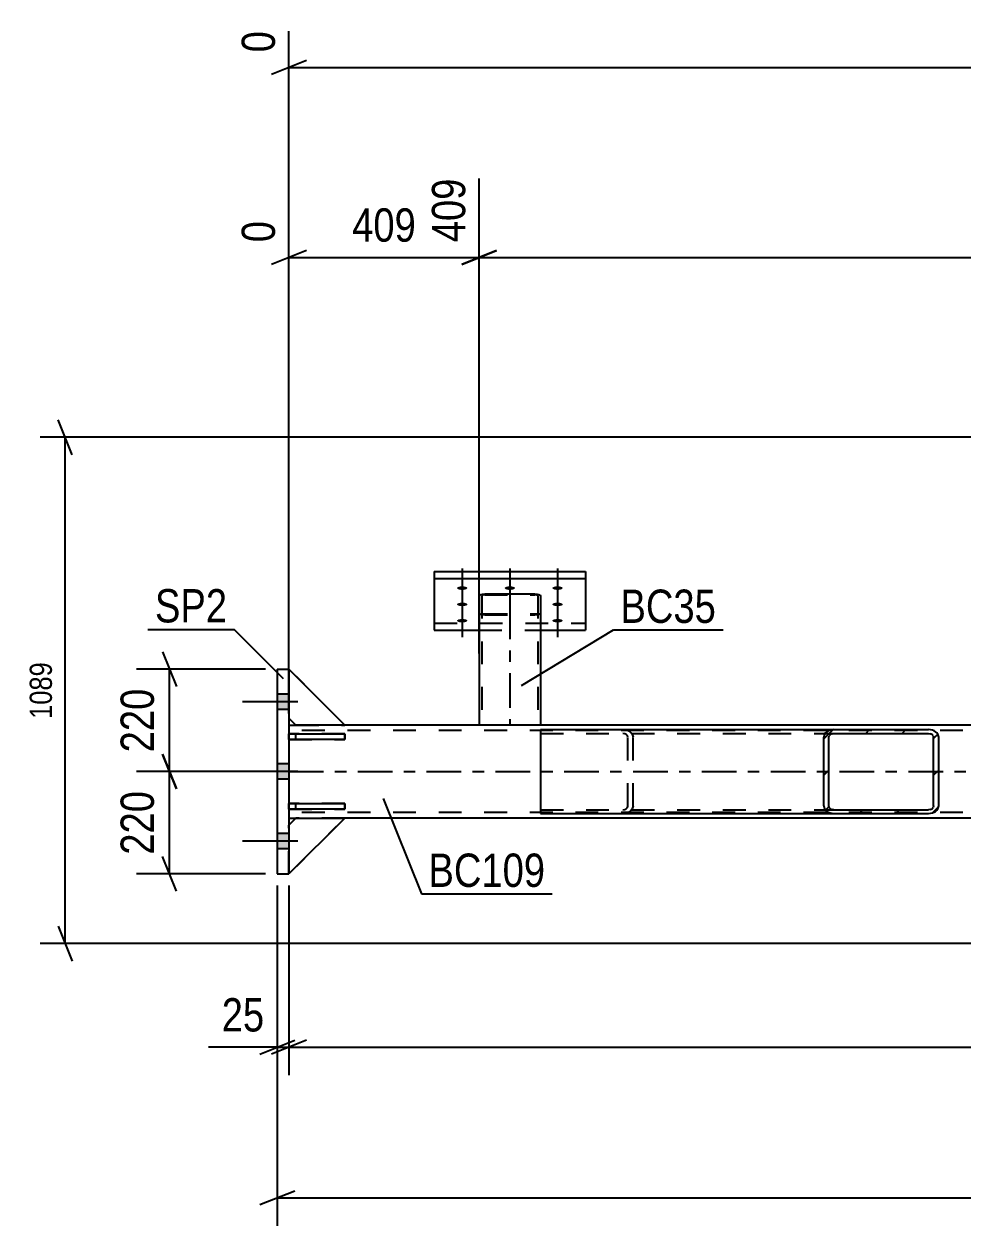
# Model space of a CAD drawing. Header units: millimetres. Extents: x -167 to 1022, y -666 to 175.
# Drawn here: x -62.8 to 18, y -296.3 to -192.9 of the extents above; entities that cross this region are included whole.
import ezdxf

# ---------------------------------------------------------------- set-up
doc = ezdxf.new("R2010")
doc.units = ezdxf.units.MM
doc.linetypes.add('DXK_LINE_DOT2', pattern=[3.9198, 1.9599, -1.9599])
doc.linetypes.add('DXK_LINE_DOT3', pattern=[5.9187, 2.979, -0.9799, 0.9799, -0.9799])
doc.styles.add('Arial Narrow', font='ARIALN.TTF', dxfattribs={"height": 0.2})

# ---------------------------------------------------------------- blocks, each defined once
blk = doc.blocks.new('Part-389677493-41508 - 41460')
at = {"color": 2, "linetype": 'Continuous'}
for p, q in [((-40, -259.97), (-35.2, -259.97)), ((-40, -260.45), (-40, -259.97)), ((-35.2, -259.97), (-35.2, -260.45)), ((-35.2, -260.45), (-40, -260.45))]:
    blk.add_line(p, q, dxfattribs=at)
at = {"color": 7, "linetype": 'DXK_LINE_DOT2'}
blk.add_line((-39.4, -260.45), (-39.4, -259.97), dxfattribs=at)
blk = doc.blocks.new('Part-389677493-41461 - 41460')
at = {"linetype": 'Continuous'}
h = blk.add_hatch(dxfattribs=at)
h.set_pattern_fill('', scale=0.7, style=0, pattern_type=0)
h.set_pattern_definition([(45, (15.3368, -260.765), (-1.57154, 1.57154), [])])
h.paths.add_polyline_path([(15, -260.81), (15.34, -260.76), (15.62, -260.63), (15.81, -260.42), (15.88, -260.17), (15.88, -254.25), (15.81, -254.01), (15.62, -253.8), (15.34, -253.66), (15, -253.61), (6.87, -253.61), (6.54, -253.66), (6.25, -253.8), (6.06, -254.01), (6, -254.25), (6, -260.17), (6.06, -260.42), (6.25, -260.63), (6.54, -260.76), (6.87, -260.81)])
h.paths.add_polyline_path([(6.71, -260.47), (6.56, -260.4), (6.47, -260.3), (6.43, -260.17), (6.43, -254.25), (6.47, -254.13), (6.56, -254.03), (6.71, -253.96), (6.87, -253.93), (15, -253.93), (15.17, -253.96), (15.31, -254.03), (15.41, -254.13), (15.44, -254.25), (15.44, -260.17), (15.41, -260.3), (15.31, -260.4), (15.17, -260.47), (15, -260.49), (6.87, -260.49)])
at = {"color": 2, "linetype": 'Continuous'}
for p, q in [((-18.36, -253.61), (-18.36, -260.81)), ((-18.36, -253.61), (6.87, -253.61)), ((6.06, -254.01), (6, -254.25)), ((6.43, -254.25), (6.47, -254.13)), ((6.87, -253.61), (6.54, -253.66)), ((6.71, -253.96), (6.87, -253.93)), ((6.87, -253.61), (15, -253.61)), ((6.87, -253.93), (15, -253.93)), ((15.34, -253.66), (15, -253.61)), ((15, -253.93), (15.17, -253.96)), ((15.41, -254.13), (15.44, -254.25)), ((15.88, -254.25), (15.81, -254.01)), ((6, -260.17), (6, -254.25)), ((6.43, -260.17), (6.43, -254.25)), ((15.44, -260.17), (15.44, -254.25)), ((15.88, -260.17), (15.88, -254.25)), ((6, -260.17), (6.06, -260.42)), ((6.47, -260.3), (6.43, -260.17)), ((15.44, -260.17), (15.41, -260.3)), ((15.81, -260.42), (15.88, -260.17)), ((-18.36, -260.81), (6.87, -260.81)), ((6.54, -260.76), (6.87, -260.81)), ((6.87, -260.49), (6.71, -260.47)), ((6.87, -260.49), (15, -260.49)), ((6.87, -260.81), (15, -260.81)), ((15.17, -260.47), (15, -260.49)), ((15, -260.81), (15.34, -260.76))]:
    blk.add_line(p, q, dxfattribs=at)
at = {"color": 7, "linetype": 'DXK_LINE_DOT2'}
for p, q in [((-18.36, -253.93), (15, -253.93)), ((-11.29, -253.61), (-10.96, -253.66)), ((-11.12, -253.96), (-11.29, -253.93)), ((-10.85, -254.25), (-10.89, -254.13)), ((-10.48, -254.01), (-10.41, -254.25)), ((6.87, -253.61), (15, -253.61)), ((-10.85, -260.17), (-10.85, -254.25)), ((-10.41, -260.17), (-10.41, -254.25)), ((-10.89, -260.3), (-10.85, -260.17)), ((-10.41, -260.17), (-10.48, -260.42)), ((-18.36, -260.49), (15, -260.49)), ((-11.29, -260.49), (-11.12, -260.47)), ((-10.96, -260.76), (-11.29, -260.81)), ((6.87, -260.81), (15, -260.81))]:
    blk.add_line(p, q, dxfattribs=at)
for centre, radius, start, end in [((-11.23, -254.35), 0.401, 32.4104, 75.4453), ((-11.16, -254.44), 0.802, 32.4104, 75.4453), ((-11.23, -260.08), 0.401, 284.5547, 327.5896), ((-11.16, -259.99), 0.802, 284.5547, 327.5896)]:
    blk.add_arc(centre, radius, start, end, dxfattribs=at)
at = {"color": 2, "linetype": 'Continuous'}
for centre, radius, start, end in [((6.74, -254.44), 0.802, 104.5547, 147.5896), ((6.81, -254.35), 0.401, 104.5547, 147.5896), ((15.07, -254.35), 0.401, 32.4104, 75.4453), ((15.14, -254.44), 0.802, 32.4104, 75.4453), ((6.74, -259.99), 0.802, 212.4104, 255.4453), ((6.81, -260.08), 0.401, 212.4104, 255.4453), ((15.07, -260.08), 0.401, 284.5547, 327.5896), ((15.14, -259.99), 0.802, 284.5547, 327.5896)]:
    blk.add_arc(centre, radius, start, end, dxfattribs=at)
blk = doc.blocks.new('Part-389677493-41493 - 41460')
at = {"color": 2, "linetype": 'Continuous'}
for p, q in [((-41, -248.41), (-40, -248.41)), ((-41, -248.41), (-41, -266.01)), ((-40, -248.41), (-40, -266.01)), ((-41, -266.01), (-40, -266.01))]:
    blk.add_line(p, q, dxfattribs=at)
blk = doc.blocks.new('Part-389677493-41505 - 41460')
at = {"color": 7, "linetype": 'DXK_LINE_DOT2'}
for p, q in [((-35.2, -253.97), (-40, -253.97)), ((-40, -253.97), (-40, -254.45)), ((-39.4, -254.45), (-39.4, -253.97)), ((-35.2, -254.45), (-35.2, -253.97)), ((-40, -254.45), (-35.2, -254.45))]:
    blk.add_line(p, q, dxfattribs=at)
blk = doc.blocks.new('Part-389677493-41506 - 41460')
at = {"color": 7, "linetype": 'DXK_LINE_DOT2'}
for p, q in [((-35.2, -259.97), (-40, -259.97)), ((-40, -259.97), (-40, -260.45)), ((-39.4, -260.45), (-39.4, -259.97)), ((-35.2, -260.45), (-35.2, -259.97)), ((-40, -260.45), (-35.2, -260.45))]:
    blk.add_line(p, q, dxfattribs=at)
blk = doc.blocks.new('Part-389677493-41507 - 41460')
at = {"color": 2, "linetype": 'Continuous'}
for p, q in [((-40, -253.97), (-35.2, -253.97)), ((-40, -254.45), (-40, -253.97)), ((-35.2, -253.97), (-35.2, -254.45)), ((-35.2, -254.45), (-40, -254.45))]:
    blk.add_line(p, q, dxfattribs=at)
at = {"color": 7, "linetype": 'DXK_LINE_DOT2'}
blk.add_line((-39.4, -254.45), (-39.4, -253.97), dxfattribs=at)
blk = doc.blocks.new('Part-389677493-41509 - 41460')
at = {"color": 7, "linetype": 'DXK_LINE_DOT2'}
for p, q in [((-40, -261.81), (-39.4, -261.21)), ((-35.2, -261.21), (-40, -266.01)), ((-39.4, -261.21), (-35.2, -261.21)), ((-40, -266.01), (-40, -261.81))]:
    blk.add_line(p, q, dxfattribs=at)
blk = doc.blocks.new('Part-389677493-41510 - 41460')
at = {"color": 2, "linetype": 'Continuous'}
for p, q in [((-40, -261.81), (-39.4, -261.21)), ((-35.2, -261.21), (-40, -266.01)), ((-39.4, -261.21), (-35.2, -261.21))]:
    blk.add_line(p, q, dxfattribs=at)
at = {"color": 7, "linetype": 'DXK_LINE_DOT2'}
blk.add_line((-40, -266.01), (-40, -261.81), dxfattribs=at)
blk = doc.blocks.new('Part-389677493-41511 - 41460')
at = {"color": 7, "linetype": 'DXK_LINE_DOT2'}
for p, q in [((-40, -261.81), (-39.4, -261.21)), ((-35.2, -261.21), (-40, -266.01)), ((-39.4, -261.21), (-35.2, -261.21)), ((-40, -266.01), (-40, -261.81))]:
    blk.add_line(p, q, dxfattribs=at)
blk = doc.blocks.new('Part-389677493-41512 - 41460')
at = {"color": 7, "linetype": 'DXK_LINE_DOT2'}
for p, q in [((-35.2, -253.21), (-40, -248.41)), ((-40, -248.41), (-40, -252.61)), ((-40, -252.61), (-39.4, -253.21)), ((-39.4, -253.21), (-35.2, -253.21))]:
    blk.add_line(p, q, dxfattribs=at)
blk = doc.blocks.new('Part-389677493-41513 - 41460')
at = {"color": 2, "linetype": 'Continuous'}
for p, q in [((-35.2, -253.21), (-40, -248.41)), ((-40, -252.61), (-39.4, -253.21)), ((-35.2, -253.21), (-39.4, -253.21))]:
    blk.add_line(p, q, dxfattribs=at)
at = {"color": 7, "linetype": 'DXK_LINE_DOT2'}
blk.add_line((-40, -248.41), (-40, -252.61), dxfattribs=at)
blk = doc.blocks.new('Part-389677493-41514 - 41460')
at = {"color": 7, "linetype": 'DXK_LINE_DOT2'}
for p, q in [((-35.2, -253.21), (-40, -248.41)), ((-40, -248.41), (-40, -252.61)), ((-40, -252.61), (-39.4, -253.21)), ((-39.4, -253.21), (-35.2, -253.21))]:
    blk.add_line(p, q, dxfattribs=at)
blk = doc.blocks.new('Part-389677493-41525 - 41460')
at = {"color": 2, "linetype": 'Continuous'}
for p, q in [((-23.64, -242.1), (-23.6, -242.04)), ((-23.64, -242.1), (-23.64, -253.21)), ((-23.6, -242.04), (-23.5, -241.99)), ((-23.5, -241.99), (-23.34, -241.95)), ((-23.34, -241.95), (-23.16, -241.94)), ((-23.16, -241.94), (-18.84, -241.94)), ((-18.84, -241.94), (-18.66, -241.95)), ((-18.66, -241.95), (-18.5, -241.99)), ((-18.5, -241.99), (-18.4, -242.04)), ((-18.4, -242.04), (-18.36, -242.1)), ((-18.36, -242.1), (-18.36, -253.21))]:
    blk.add_line(p, q, dxfattribs=at)
at = {"color": 7, "linetype": 'DXK_LINE_DOT2'}
for p, q in [((-23.38, -242.07), (-23.4, -242.1)), ((-23.4, -242.1), (-23.4, -253.21)), ((-23.33, -242.04), (-23.38, -242.07)), ((-23.25, -242.03), (-23.33, -242.04)), ((-23.16, -242.02), (-23.25, -242.03)), ((-23.16, -242.02), (-18.84, -242.02)), ((-18.75, -242.03), (-18.84, -242.02)), ((-18.67, -242.04), (-18.75, -242.03)), ((-18.62, -242.07), (-18.67, -242.04)), ((-18.6, -242.1), (-18.62, -242.07)), ((-18.6, -242.1), (-18.6, -253.21)), ((-23.6, -243.64), (-23.64, -243.58)), ((-23.5, -243.7), (-23.6, -243.64)), ((-23.34, -243.73), (-23.5, -243.7)), ((-23.4, -243.58), (-23.38, -243.61)), ((-23.38, -243.61), (-23.33, -243.64)), ((-23.16, -243.74), (-23.34, -243.73)), ((-23.33, -243.64), (-23.25, -243.65)), ((-23.25, -243.65), (-23.16, -243.66)), ((-23.16, -243.66), (-18.84, -243.66)), ((-23.16, -243.74), (-18.84, -243.74)), ((-18.84, -243.66), (-18.75, -243.65)), ((-18.66, -243.73), (-18.84, -243.74)), ((-18.75, -243.65), (-18.67, -243.64)), ((-18.67, -243.64), (-18.66, -243.63)), ((-18.66, -243.63), (-18.62, -243.61)), ((-18.5, -243.7), (-18.66, -243.73)), ((-18.62, -243.61), (-18.6, -243.58)), ((-18.4, -243.64), (-18.5, -243.7)), ((-18.36, -243.58), (-18.4, -243.64)), ((-18.36, -253.21), (-23.64, -253.21))]:
    blk.add_line(p, q, dxfattribs=at)
at = {"color": 7, "linetype": 'DXK_LINE_DOT3'}
blk.add_line((-21, -242.84), (-21, -253.21), dxfattribs=at)
blk = doc.blocks.new('Part-389677493-41526 - 41460')
at = {"color": 2, "linetype": 'Continuous'}
for p, q in [((-27.5, -240.02), (-14.5, -240.02)), ((-27.5, -240.02), (-27.5, -245.06)), ((-27.5, -240.62), (-14.5, -240.62)), ((-14.5, -240.02), (-14.5, -245.06)), ((-27.5, -245.06), (-23.64, -245.06)), ((-18.36, -245.06), (-14.5, -245.06))]:
    blk.add_line(p, q, dxfattribs=at)
at = {"color": 7, "linetype": 'DXK_LINE_DOT2'}
for p, q in [((-27.5, -244.46), (-14.5, -244.46)), ((-23.64, -245.06), (-18.36, -245.06))]:
    blk.add_line(p, q, dxfattribs=at)
blk = doc.blocks.new('Part-389677493-41572 - 41460')
at = {"color": 2, "linetype": 'Continuous'}
for p, q in [((-40, -253.21), (-39.4, -253.21)), ((793.2, -253.21), (-35.2, -253.21)), ((-40, -261.21), (-39.4, -261.21)), ((217, -261.21), (-35.2, -261.21))]:
    blk.add_line(p, q, dxfattribs=at)
at = {"color": 7, "linetype": 'DXK_LINE_DOT2'}
for p, q in [((-40, -253.21), (-40, -261.21)), ((798, -253.69), (-40, -253.69)), ((-35.2, -253.21), (-39.4, -253.21)), ((798, -260.73), (-40, -260.73)), ((-35.2, -261.21), (-39.4, -261.21))]:
    blk.add_line(p, q, dxfattribs=at)
at = {"color": 7, "linetype": 'DXK_LINE_DOT3'}
blk.add_line((-40, -257.21), (798, -257.21), dxfattribs=at)
blk = doc.blocks.new('Bolt-389677493-41624 - 41460')
at = {"linetype": 'Continuous'}
for points in [[(-41, -250.55), (-41, -251.87), (-40, -251.87), (-40, -250.55)], [(-41, -250.55), (-41, -251.87), (-40, -251.87), (-40, -250.55)], [(-41, -250.55), (-41, -251.87), (-40, -251.87), (-40, -250.55)], [(-41, -250.55), (-41, -251.87), (-40, -251.87), (-40, -250.55)], [(-41, -256.55), (-41, -257.87), (-40, -257.87), (-40, -256.55)], [(-41, -256.55), (-41, -257.87), (-40, -257.87), (-40, -256.55)], [(-41, -262.55), (-41, -263.87), (-40, -263.87), (-40, -262.55)], [(-41, -262.55), (-41, -263.87), (-40, -263.87), (-40, -262.55)], [(-41, -262.55), (-41, -263.87), (-40, -263.87), (-40, -262.55)], [(-41, -262.55), (-41, -263.87), (-40, -263.87), (-40, -262.55)]]:
    blk.add_hatch(color=1, dxfattribs=at).paths.add_polyline_path(points)
at = {"color": 1, "linetype": 'Continuous'}
for p, q in [((-40, -250.55), (-41, -250.55)), ((-40, -250.55), (-41, -250.55)), ((-40, -250.55), (-41, -250.55)), ((-40, -250.55), (-41, -250.55)), ((-39.24, -251.21), (-44, -251.21)), ((-39.24, -251.21), (-44, -251.21)), ((-39.24, -251.21), (-44, -251.21)), ((-39.24, -251.21), (-44, -251.21)), ((-40, -251.87), (-41, -251.87)), ((-40, -251.87), (-41, -251.87)), ((-40, -251.87), (-41, -251.87)), ((-40, -251.87), (-41, -251.87)), ((-39.24, -257.21), (-44, -257.21)), ((-39.24, -257.21), (-44, -257.21)), ((-40, -256.55), (-41, -256.55)), ((-40, -256.55), (-41, -256.55)), ((-40, -257.87), (-41, -257.87)), ((-40, -257.87), (-41, -257.87)), ((-39.24, -263.21), (-44, -263.21)), ((-39.24, -263.21), (-44, -263.21)), ((-39.24, -263.21), (-44, -263.21)), ((-39.24, -263.21), (-44, -263.21)), ((-40, -262.55), (-41, -262.55)), ((-40, -262.55), (-41, -262.55)), ((-40, -262.55), (-41, -262.55)), ((-40, -262.55), (-41, -262.55)), ((-40, -263.87), (-41, -263.87)), ((-40, -263.87), (-41, -263.87)), ((-40, -263.87), (-41, -263.87)), ((-40, -263.87), (-41, -263.87))]:
    blk.add_line(p, q, dxfattribs=at)
blk = doc.blocks.new('Bolt-389677493-41631 - 41460')
at = {"linetype": 'Continuous'}
for points in [[(-25.1, -241.29), (-25.01, -241.29), (-24.92, -241.3), (-24.84, -241.32), (-24.77, -241.34), (-24.72, -241.36), (-24.68, -241.39), (-24.66, -241.42), (-24.66, -241.45), (-24.68, -241.48), (-24.72, -241.51), (-24.77, -241.54), (-24.84, -241.56), (-24.92, -241.58), (-25.01, -241.59), (-25.1, -241.59), (-25.19, -241.59), (-25.28, -241.58), (-25.36, -241.56), (-25.43, -241.54), (-25.48, -241.51), (-25.52, -241.48), (-25.54, -241.45), (-25.54, -241.42), (-25.52, -241.39), (-25.48, -241.36), (-25.43, -241.34), (-25.36, -241.32), (-25.28, -241.3), (-25.19, -241.29)], [(-21, -241.29), (-20.91, -241.29), (-20.82, -241.3), (-20.74, -241.32), (-20.67, -241.34), (-20.62, -241.36), (-20.58, -241.39), (-20.56, -241.42), (-20.56, -241.45), (-20.58, -241.48), (-20.62, -241.51), (-20.67, -241.54), (-20.74, -241.56), (-20.82, -241.58), (-20.91, -241.59), (-21, -241.59), (-21.09, -241.59), (-21.18, -241.58), (-21.26, -241.56), (-21.33, -241.54), (-21.38, -241.51), (-21.42, -241.48), (-21.44, -241.45), (-21.44, -241.42), (-21.42, -241.39), (-21.38, -241.36), (-21.33, -241.34), (-21.26, -241.32), (-21.18, -241.3), (-21.09, -241.29)], [(-16.9, -241.29), (-16.81, -241.29), (-16.72, -241.3), (-16.64, -241.32), (-16.57, -241.34), (-16.52, -241.36), (-16.48, -241.39), (-16.46, -241.42), (-16.46, -241.45), (-16.48, -241.48), (-16.52, -241.51), (-16.57, -241.54), (-16.64, -241.56), (-16.72, -241.58), (-16.81, -241.59), (-16.9, -241.59), (-16.99, -241.59), (-17.08, -241.58), (-17.16, -241.56), (-17.23, -241.54), (-17.28, -241.51), (-17.32, -241.48), (-17.34, -241.45), (-17.34, -241.42), (-17.32, -241.39), (-17.28, -241.36), (-17.23, -241.34), (-17.16, -241.32), (-17.08, -241.3), (-16.99, -241.29)], [(-25.1, -242.69), (-25.01, -242.69), (-24.92, -242.7), (-24.84, -242.72), (-24.77, -242.74), (-24.72, -242.76), (-24.68, -242.79), (-24.66, -242.82), (-24.66, -242.86), (-24.68, -242.89), (-24.72, -242.92), (-24.77, -242.94), (-24.84, -242.96), (-24.92, -242.98), (-25.01, -242.99), (-25.1, -242.99), (-25.19, -242.99), (-25.28, -242.98), (-25.36, -242.96), (-25.43, -242.94), (-25.48, -242.92), (-25.52, -242.89), (-25.54, -242.86), (-25.54, -242.82), (-25.52, -242.79), (-25.48, -242.76), (-25.43, -242.74), (-25.36, -242.72), (-25.28, -242.7), (-25.19, -242.69)], [(-16.9, -242.69), (-16.81, -242.69), (-16.72, -242.7), (-16.64, -242.72), (-16.57, -242.74), (-16.52, -242.76), (-16.48, -242.79), (-16.46, -242.82), (-16.46, -242.86), (-16.48, -242.89), (-16.52, -242.92), (-16.57, -242.94), (-16.64, -242.96), (-16.72, -242.98), (-16.81, -242.99), (-16.9, -242.99), (-16.99, -242.99), (-17.08, -242.98), (-17.16, -242.96), (-17.23, -242.94), (-17.28, -242.92), (-17.32, -242.89), (-17.34, -242.86), (-17.34, -242.82), (-17.32, -242.79), (-17.28, -242.76), (-17.23, -242.74), (-17.16, -242.72), (-17.08, -242.7), (-16.99, -242.69)], [(-25.1, -244.09), (-25.01, -244.1), (-24.92, -244.11), (-24.84, -244.12), (-24.77, -244.14), (-24.72, -244.17), (-24.68, -244.2), (-24.66, -244.23), (-24.66, -244.26), (-24.68, -244.29), (-24.72, -244.32), (-24.77, -244.34), (-24.84, -244.36), (-24.92, -244.38), (-25.01, -244.39), (-25.1, -244.39), (-25.19, -244.39), (-25.28, -244.38), (-25.36, -244.36), (-25.43, -244.34), (-25.48, -244.32), (-25.52, -244.29), (-25.54, -244.26), (-25.54, -244.23), (-25.52, -244.2), (-25.48, -244.17), (-25.43, -244.14), (-25.36, -244.12), (-25.28, -244.11), (-25.19, -244.1)], [(-16.9, -244.09), (-16.81, -244.1), (-16.72, -244.11), (-16.64, -244.12), (-16.57, -244.14), (-16.52, -244.17), (-16.48, -244.2), (-16.46, -244.23), (-16.46, -244.26), (-16.48, -244.29), (-16.52, -244.32), (-16.57, -244.34), (-16.64, -244.36), (-16.72, -244.38), (-16.81, -244.39), (-16.9, -244.39), (-16.99, -244.39), (-17.08, -244.38), (-17.16, -244.36), (-17.23, -244.34), (-17.28, -244.32), (-17.32, -244.29), (-17.34, -244.26), (-17.34, -244.23), (-17.32, -244.2), (-17.28, -244.17), (-17.23, -244.14), (-17.16, -244.12), (-17.08, -244.11), (-16.99, -244.1)]]:
    blk.add_hatch(color=1, dxfattribs=at).paths.add_polyline_path(points)
at = {"color": 1, "linetype": 'Continuous'}
for p, q in [((-25.1, -239.75), (-25.1, -242.87)), ((-21, -239.75), (-21, -242.87)), ((-16.9, -239.75), (-16.9, -242.87)), ((-25.1, -241.15), (-25.1, -244.27)), ((-16.9, -241.15), (-16.9, -244.27)), ((-25.1, -242.55), (-25.1, -245.67)), ((-16.9, -242.55), (-16.9, -245.67))]:
    blk.add_line(p, q, dxfattribs=at)
at = {"color": 1, "linetype": 'DXK_LINE_DOT2'}
blk.add_line((-21, -242.55), (-21, -245.67), dxfattribs=at)
blk = doc.blocks.new('StraightDimension-389677493-50725 - 41460')
at = {"color": 7, "linetype": 'Continuous'}
for p, q in [((-58.63, -229.97), (-59.83, -226.97)), ((211.5, -228.47), (-61.38, -228.47)), ((-59.23, -272.01), (-59.23, -228.47)), ((-59.83, -270.51), (-58.63, -273.51)), ((205.59, -272.01), (-61.38, -272.01))]:
    blk.add_line(p, q, dxfattribs=at)
at = {"color": 0}
blk.add_wipeout([(-59.98, -247.4), (-62.78, -247.4), (-62.78, -253.08), (-59.98, -253.08)], dxfattribs=at)
at = {"color": 3, "style": 'Arial Narrow'}
blk.add_text('1089', height=1.909, rotation=90.0002, dxfattribs=at).set_placement((-60.38, -252.68))
blk = doc.blocks.new('StraightDimension-389677493-43881 - 41460')
at = {"color": 7, "linetype": 'Continuous'}
for p, q in [((-40, -252.21), (-40, -193.54)), ((-38.5, -196.07), (-41.5, -197.27)), ((-40, -196.67), (211.75, -196.67))]:
    blk.add_line(p, q, dxfattribs=at)
at = {"color": 0, "linetype": 'Continuous'}
blk.add_wipeout([(-40.6, -192.94), (-44.8, -192.94), (-44.8, -195.97), (-40.6, -195.97)], dxfattribs=at)
at = {"color": 3, "linetype": 'Continuous', "style": 'Arial Narrow'}
blk.add_text('0', height=2.86, rotation=90.0002, dxfattribs=at).set_placement((-41.2, -195.37))
blk = doc.blocks.new('StraightDimension-389677493-44092 - 41460')
at = {"color": 7, "linetype": 'Continuous'}
for p, q in [((-40, -267.01), (-40, -283.31)), ((-38.5, -280.31), (-41.5, -281.51)), ((-40, -280.91), (798, -280.91))]:
    blk.add_line(p, q, dxfattribs=at)
blk = doc.blocks.new('StraightDimension-389677493-44093 - 41460')
at = {"color": 7, "linetype": 'Continuous'}
for p, q in [((-41, -267.01), (-41, -283.31)), ((-40, -267.01), (-40, -283.31)), ((-41, -280.91), (-46.91, -280.91)), ((-41, -280.91), (-46.91, -280.91)), ((-42.5, -281.51), (-39.5, -280.31)), ((-38.5, -280.31), (-41.5, -281.51)), ((-41, -280.91), (-40, -280.91))]:
    blk.add_line(p, q, dxfattribs=at)
at = {"color": 0}
blk.add_wipeout([(-41.52, -280.16), (-41.52, -275.96), (-46.38, -275.96), (-46.38, -280.16)], dxfattribs=at)
at = {"color": 3, "style": 'Arial Narrow'}
blk.add_text('25', height=2.863, dxfattribs=at).set_placement((-45.78, -279.56))
blk = doc.blocks.new('StraightDimension-389677493-44250 - 41460')
at = {"color": 7, "linetype": 'Continuous'}
for p, q in [((-50.86, -246.91), (-49.66, -249.91)), ((-42, -248.41), (-53.11, -248.41)), ((-50.26, -257.21), (-50.26, -248.41)), ((-49.66, -258.71), (-50.86, -255.71)), ((-41.5, -257.21), (-53.11, -257.21))]:
    blk.add_line(p, q, dxfattribs=at)
at = {"color": 0}
blk.add_wipeout([(-51.01, -249.47), (-55.21, -249.47), (-55.21, -256.16), (-51.01, -256.16)], dxfattribs=at)
at = {"color": 3, "style": 'Arial Narrow'}
blk.add_text('220', height=2.863, rotation=90.0002, dxfattribs=at).set_placement((-51.61, -255.56))
blk = doc.blocks.new('StraightDimension-389677493-44251 - 41460')
at = {"color": 7, "linetype": 'Continuous'}
for p, q in [((-50.86, -255.71), (-49.66, -258.71)), ((-41.5, -257.21), (-53.11, -257.21)), ((-50.26, -266.01), (-50.26, -257.21)), ((-49.66, -267.51), (-50.86, -264.51)), ((-42, -266.01), (-53.11, -266.01))]:
    blk.add_line(p, q, dxfattribs=at)
at = {"color": 0}
blk.add_wipeout([(-51.01, -258.27), (-55.21, -258.27), (-55.21, -264.96), (-51.01, -264.96)], dxfattribs=at)
at = {"color": 3, "style": 'Arial Narrow'}
blk.add_text('220', height=2.863, rotation=90.0002, dxfattribs=at).set_placement((-51.61, -264.36))
blk = doc.blocks.new('StraightDimension-389677493-44413 - 41460')
at = {"color": 7, "linetype": 'Continuous'}
for p, q in [((-41, -267.01), (-41, -296.28)), ((-39.5, -293.28), (-42.5, -294.48)), ((-41, -293.88), (799, -293.88))]:
    blk.add_line(p, q, dxfattribs=at)
blk = doc.blocks.new('StraightDimension-389677493-55195 - 41460')
at = {"color": 7, "linetype": 'Continuous'}
for p, q in [((-23.64, -247.05), (-23.64, -206.21)), ((-22.14, -212.4), (-25.14, -213.6)), ((-23.64, -213), (216.36, -213))]:
    blk.add_line(p, q, dxfattribs=at)
blk = doc.blocks.new('StraightDimension-389677493-55196 - 41460')
at = {"color": 7, "linetype": 'Continuous'}
for p, q in [((-23.64, -247.05), (-23.64, -206.21)), ((-40, -252.21), (-40, -209.87)), ((-38.5, -212.4), (-41.5, -213.6)), ((-25.14, -213.6), (-22.14, -212.4)), ((-40, -213), (-23.64, -213))]:
    blk.add_line(p, q, dxfattribs=at)
at = {"color": 0}
blk.add_wipeout([(-28.48, -212.25), (-28.48, -208.05), (-35.16, -208.05), (-35.16, -212.25)], dxfattribs=at)
at = {"color": 3, "style": 'Arial Narrow'}
blk.add_text('409', height=2.863, dxfattribs=at).set_placement((-34.56, -211.65))
at = {"color": 0, "linetype": 'Continuous'}
for points in [[(-24.24, -205.61), (-28.44, -205.61), (-28.44, -212.3), (-24.24, -212.3)], [(-40.6, -209.27), (-44.8, -209.27), (-44.8, -212.3), (-40.6, -212.3)]]:
    blk.add_wipeout(points, dxfattribs=at)
at = {"color": 3, "linetype": 'Continuous', "style": 'Arial Narrow'}
for s, height, p in [('409', 2.863, (-24.84, -211.7)), ('0', 2.86, (-41.2, -211.7))]:
    blk.add_text(s, height=height, rotation=90.0002, dxfattribs=at).set_placement(p)
blk = doc.blocks.new('Mark-389677493-44007 - 41460')
at = {"color": 30, "linetype": 'Continuous'}
for p, q in [((-19.99, -249.82), (-12.09, -245.03)), ((-12.09, -245.03), (-2.67, -245.03))]:
    blk.add_line(p, q, dxfattribs=at)
at = {"color": 0}
blk.add_wipeout([(-3.27, -244.43), (-3.27, -241.43), (-11.49, -241.43), (-11.49, -244.43)], dxfattribs=at)
blk.add_wipeout([(-3.27, -244.43), (-3.27, -241.43), (-11.49, -241.43), (-11.49, -244.43)], dxfattribs=at)
at = {"color": 3, "style": 'Arial Narrow'}
blk.add_text('BC35', height=2.863, dxfattribs=at).set_placement((-11.49, -244.43))
blk = doc.blocks.new('Mark-389677493-44001 - 41460')
at = {"color": 30, "linetype": 'Continuous'}
for p in [(-52.12, -244.99), (-40.47, -249.24)]:
    blk.add_line(p, (-44.71, -244.99), dxfattribs=at)
at = {"color": 0}
blk.add_wipeout([(-45.31, -244.39), (-45.31, -241.39), (-51.52, -241.39), (-51.52, -244.39)], dxfattribs=at)
blk.add_wipeout([(-45.31, -244.39), (-45.31, -241.39), (-51.52, -241.39), (-51.52, -244.39)], dxfattribs=at)
at = {"color": 3, "style": 'Arial Narrow'}
blk.add_text('SP2', height=2.863, dxfattribs=at).set_placement((-51.52, -244.39))
blk = doc.blocks.new('Mark-389677493-44019 - 41460')
at = {"color": 30, "linetype": 'Continuous'}
for p, q in [((-31.9, -259.53), (-28.6, -267.73)), ((-28.6, -267.73), (-17.36, -267.73))]:
    blk.add_line(p, q, dxfattribs=at)
at = {"color": 0}
blk.add_wipeout([(-17.96, -267.13), (-17.96, -264.13), (-28, -264.13), (-28, -267.13)], dxfattribs=at)
blk.add_wipeout([(-17.96, -267.13), (-17.96, -264.13), (-28, -264.13), (-28, -267.13)], dxfattribs=at)
at = {"color": 3, "style": 'Arial Narrow'}
blk.add_text('BC109', height=2.863, dxfattribs=at).set_placement((-28, -267.13))

msp = doc.modelspace()

# ---------------------------------------------------------------- block references
for name in ['Bolt-389677493-41631 - 41460', 'Part-389677493-41526 - 41460', 'Part-389677493-41525 - 41460', 'Part-389677493-41493 - 41460', 'Part-389677493-41512 - 41460', 'Part-389677493-41513 - 41460', 'Part-389677493-41514 - 41460', 'Bolt-389677493-41624 - 41460', 'Part-389677493-41572 - 41460', 'Part-389677493-41505 - 41460', 'Part-389677493-41507 - 41460', 'Part-389677493-41461 - 41460', 'Part-389677493-41508 - 41460', 'Part-389677493-41506 - 41460', 'Part-389677493-41509 - 41460', 'Part-389677493-41510 - 41460', 'Part-389677493-41511 - 41460']:
    msp.add_blockref(name, (0, 0))

# ---------------------------------------------------------------- next in the draw order: block references
msp.add_blockref('StraightDimension-389677493-50725 - 41460', (0, 0))

# ---------------------------------------------------------------- next in the draw order: block references
for name in ['StraightDimension-389677493-43881 - 41460', 'StraightDimension-389677493-44092 - 41460']:
    msp.add_blockref(name, (0, 0))

# ---------------------------------------------------------------- next in the draw order: block references
for name in ['StraightDimension-389677493-55195 - 41460', 'StraightDimension-389677493-44250 - 41460', 'StraightDimension-389677493-44093 - 41460']:
    msp.add_blockref(name, (0, 0))

# ---------------------------------------------------------------- next in the draw order: block references
for name in ['StraightDimension-389677493-55196 - 41460', 'Mark-389677493-44007 - 41460', 'StraightDimension-389677493-44251 - 41460']:
    msp.add_blockref(name, (0, 0))

# ---------------------------------------------------------------- next in the draw order: block references
for name in ['Mark-389677493-44001 - 41460', 'StraightDimension-389677493-44413 - 41460']:
    msp.add_blockref(name, (0, 0))

# ---------------------------------------------------------------- next in the draw order: block references
msp.add_blockref('Mark-389677493-44019 - 41460', (0, 0))

doc.saveas('drawing.dxf')
